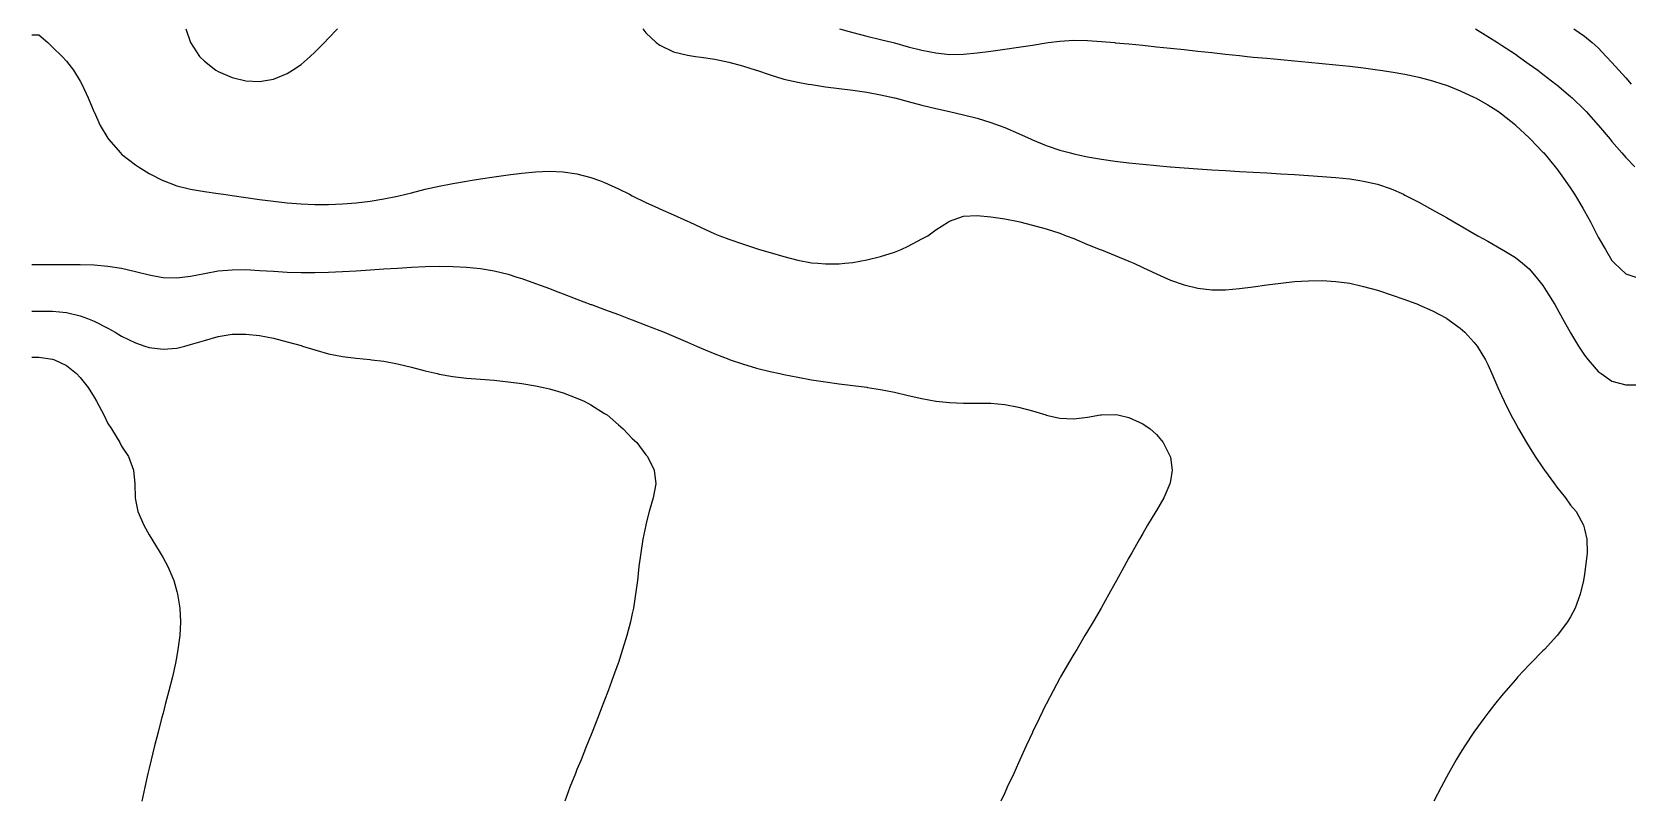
# Model space of a CAD drawing. Header units: inches. Extents: x 2679276 to 2679656, y 1246784 to 1247152.
# Drawn here: x 2679276 to 2679333.8, y 1246848.4 to 1246876.1 of the extents above; entities that cross this region are included whole.
import ezdxf

# ---------------------------------------------------------------- set-up
doc = ezdxf.new("R2010")
doc.units = ezdxf.units.IN
doc.header["$MEASUREMENT"] = 0
for name, color, linetype in [('478', 7, 'Continuous'), ('479', 7, 'Continuous'), ('480', 7, 'Continuous'), ('481', 7, 'Continuous'), ('482', 7, 'Continuous'), ('483', 7, 'Continuous'), ('484', 7, 'Continuous'), ('485', 7, 'Continuous')]:
    doc.layers.add(name, color=color, linetype=linetype)

msp = doc.modelspace()

# ---------------------------------------------------------------- linework, layer by layer
at = {"layer": '478', "elevation": 478}
msp.add_lwpolyline([(2679331.867, 1246876.25), (2679332.25, 1246875.984), (2679332.528, 1246875.75), (2679332.75, 1246875.556), (2679333.043, 1246875.25), (2679333.25, 1246875.035), (2679333.502, 1246874.75), (2679333.75, 1246874.472), (2679333.943, 1246874.25)], dxfattribs=at)
at = {"layer": '479', "elevation": 479}
msp.add_lwpolyline([(2679328.299, 1246876.25), (2679328.75, 1246875.972), (2679329.104, 1246875.75), (2679329.25, 1246875.657), (2679329.75, 1246875.327), (2679329.862, 1246875.25), (2679330.25, 1246874.975), (2679330.56, 1246874.75), (2679330.75, 1246874.605), (2679331.212, 1246874.25), (2679331.25, 1246874.219), (2679331.75, 1246873.798), (2679331.803, 1246873.75), (2679332.25, 1246873.314), (2679332.312, 1246873.25), (2679332.75, 1246872.76), (2679332.759, 1246872.75), (2679333.179, 1246872.25), (2679333.25, 1246872.163), (2679333.608, 1246871.75), (2679333.75, 1246871.586), (2679334.076, 1246871.25)], dxfattribs=at)
at = {"layer": '480', "elevation": 480}
msp.add_lwpolyline([(2679305.265, 1246876.25), (2679305.75, 1246876.115), (2679306.25, 1246875.99), (2679306.75, 1246875.868), (2679307.204, 1246875.75), (2679307.25, 1246875.738), (2679307.75, 1246875.604), (2679308.25, 1246875.477), (2679308.75, 1246875.377), (2679309.25, 1246875.326), (2679309.75, 1246875.331), (2679310.25, 1246875.375), (2679310.75, 1246875.44), (2679311.25, 1246875.512), (2679311.75, 1246875.585), (2679312.25, 1246875.663), (2679312.75, 1246875.742), (2679312.816, 1246875.75), (2679313.25, 1246875.806), (2679313.75, 1246875.838), (2679314.25, 1246875.832), (2679314.75, 1246875.796), (2679315.238, 1246875.75), (2679315.25, 1246875.749), (2679315.75, 1246875.702), (2679316.25, 1246875.653), (2679316.75, 1246875.603), (2679317.25, 1246875.551), (2679317.75, 1246875.498), (2679318.25, 1246875.443), (2679318.75, 1246875.389), (2679319.25, 1246875.334), (2679319.75, 1246875.28), (2679320.026, 1246875.25), (2679320.25, 1246875.229), (2679320.75, 1246875.182), (2679321.25, 1246875.135), (2679321.75, 1246875.089), (2679322.25, 1246875.042), (2679322.75, 1246874.996), (2679323.25, 1246874.948), (2679323.75, 1246874.896), (2679324.25, 1246874.836), (2679324.75, 1246874.766), (2679324.849, 1246874.75), (2679325.25, 1246874.692), (2679325.75, 1246874.606), (2679326.25, 1246874.499), (2679326.75, 1246874.367), (2679327.116, 1246874.25), (2679327.25, 1246874.206), (2679327.75, 1246874.005), (2679328.25, 1246873.779), (2679328.305, 1246873.75), (2679328.75, 1246873.498), (2679329.132, 1246873.25), (2679329.25, 1246873.167), (2679329.75, 1246872.768), (2679329.771, 1246872.75), (2679330.25, 1246872.302), (2679330.302, 1246872.25), (2679330.75, 1246871.78), (2679330.777, 1246871.75), (2679331.194, 1246871.25), (2679331.25, 1246871.18), (2679331.559, 1246870.75), (2679331.75, 1246870.469), (2679331.89, 1246870.25), (2679332.189, 1246869.75), (2679332.25, 1246869.639), (2679332.467, 1246869.25), (2679332.726, 1246868.75), (2679332.75, 1246868.701), (2679333.009, 1246868.25), (2679333.25, 1246867.855), (2679333.346, 1246867.75), (2679333.75, 1246867.37), (2679334.111, 1246867.25)], dxfattribs=at)
at = {"layer": '481', "elevation": 481}
for points in [[(2679281.583, 1246876.25), (2679281.75, 1246875.752), (2679281.751, 1246875.75), (2679282.077, 1246875.25), (2679282.25, 1246875.08), (2679282.67, 1246874.75), (2679282.75, 1246874.704), (2679283.25, 1246874.487), (2679283.75, 1246874.366), (2679284.25, 1246874.346), (2679284.75, 1246874.427), (2679285.25, 1246874.627), (2679285.439, 1246874.75), (2679285.75, 1246874.959), (2679286.084, 1246875.25), (2679286.25, 1246875.4), (2679286.597, 1246875.75), (2679286.75, 1246875.911), (2679287.073, 1246876.25)], [(2679298.139, 1246876.25), (2679298.25, 1246876.11), (2679298.622, 1246875.75), (2679298.75, 1246875.653), (2679299.25, 1246875.412), (2679299.75, 1246875.294), (2679300.042, 1246875.25), (2679300.25, 1246875.22), (2679300.75, 1246875.145), (2679301.25, 1246875.043), (2679301.75, 1246874.907), (2679302.245, 1246874.75), (2679302.25, 1246874.748), (2679302.75, 1246874.577), (2679303.25, 1246874.431), (2679303.75, 1246874.317), (2679304.127, 1246874.25), (2679304.25, 1246874.228), (2679304.75, 1246874.152), (2679305.25, 1246874.087), (2679305.75, 1246874.023), (2679306.25, 1246873.951), (2679306.75, 1246873.863), (2679307.25, 1246873.753), (2679307.262, 1246873.75), (2679307.75, 1246873.616), (2679308.25, 1246873.483), (2679308.75, 1246873.36), (2679309.245, 1246873.25), (2679309.25, 1246873.249), (2679309.75, 1246873.135), (2679310.25, 1246873.01), (2679310.75, 1246872.859), (2679311.042, 1246872.75), (2679311.25, 1246872.67), (2679311.75, 1246872.456), (2679312.207, 1246872.25), (2679312.25, 1246872.23), (2679312.75, 1246872.025), (2679313.25, 1246871.852), (2679313.632, 1246871.75), (2679313.75, 1246871.718), (2679314.25, 1246871.615), (2679314.75, 1246871.531), (2679315.25, 1246871.458), (2679315.75, 1246871.394), (2679316.25, 1246871.339), (2679316.75, 1246871.291), (2679317.241, 1246871.25), (2679317.25, 1246871.249), (2679317.75, 1246871.211), (2679318.25, 1246871.175), (2679318.75, 1246871.142), (2679319.25, 1246871.11), (2679319.75, 1246871.081), (2679320.25, 1246871.052), (2679320.75, 1246871.024), (2679321.25, 1246870.997), (2679321.75, 1246870.968), (2679322.25, 1246870.937), (2679322.75, 1246870.902), (2679323.25, 1246870.86), (2679323.75, 1246870.806), (2679324.111, 1246870.75), (2679324.25, 1246870.728), (2679324.75, 1246870.614), (2679325.25, 1246870.447), (2679325.691, 1246870.25), (2679325.75, 1246870.224), (2679326.25, 1246869.968), (2679326.639, 1246869.75), (2679326.75, 1246869.689), (2679327.25, 1246869.409), (2679327.52, 1246869.25), (2679327.75, 1246869.121), (2679328.25, 1246868.83), (2679328.384, 1246868.75), (2679328.75, 1246868.549), (2679329.25, 1246868.266), (2679329.276, 1246868.25), (2679329.75, 1246867.96), (2679330.011, 1246867.75), (2679330.25, 1246867.543), (2679330.503, 1246867.25), (2679330.75, 1246866.939), (2679330.868, 1246866.75), (2679331.174, 1246866.25), (2679331.25, 1246866.124), (2679331.457, 1246865.75), (2679331.738, 1246865.25), (2679331.75, 1246865.229), (2679332.041, 1246864.75), (2679332.25, 1246864.421), (2679332.388, 1246864.25), (2679332.75, 1246863.825), (2679332.854, 1246863.75), (2679333.25, 1246863.477), (2679333.75, 1246863.341), (2679334.25, 1246863.345)]]:
    msp.add_lwpolyline(points, dxfattribs=at)
at = {"layer": '482', "elevation": 482}
msp.add_lwpolyline([(2679276, 1246876.03), (2679276.25, 1246876.03), (2679276.573, 1246875.75), (2679276.75, 1246875.588), (2679277.095, 1246875.25), (2679277.25, 1246875.073), (2679277.502, 1246874.75), (2679277.75, 1246874.348), (2679277.805, 1246874.25), (2679278.037, 1246873.75), (2679278.247, 1246873.25), (2679278.25, 1246873.244), (2679278.478, 1246872.75), (2679278.75, 1246872.281), (2679278.772, 1246872.25), (2679279.211, 1246871.75), (2679279.25, 1246871.712), (2679279.75, 1246871.321), (2679279.858, 1246871.25), (2679280.25, 1246871.004), (2679280.748, 1246870.75), (2679280.75, 1246870.749), (2679281.25, 1246870.562), (2679281.75, 1246870.436), (2679282.25, 1246870.348), (2679282.75, 1246870.277), (2679282.937, 1246870.25), (2679283.25, 1246870.209), (2679283.75, 1246870.138), (2679284.25, 1246870.065), (2679284.75, 1246869.997), (2679285.25, 1246869.942), (2679285.75, 1246869.905), (2679286.25, 1246869.886), (2679286.75, 1246869.886), (2679287.25, 1246869.906), (2679287.75, 1246869.947), (2679288.25, 1246870.008), (2679288.75, 1246870.087), (2679289.25, 1246870.185), (2679289.544, 1246870.25), (2679289.75, 1246870.303), (2679290.25, 1246870.432), (2679290.75, 1246870.549), (2679291.25, 1246870.648), (2679291.75, 1246870.731), (2679291.878, 1246870.75), (2679292.25, 1246870.814), (2679292.75, 1246870.89), (2679293.25, 1246870.96), (2679293.75, 1246871.023), (2679294.25, 1246871.07), (2679294.75, 1246871.089), (2679295.25, 1246871.068), (2679295.75, 1246870.994), (2679296.25, 1246870.864), (2679296.567, 1246870.75), (2679296.75, 1246870.676), (2679297.25, 1246870.445), (2679297.648, 1246870.25), (2679297.75, 1246870.199), (2679298.25, 1246869.959), (2679298.705, 1246869.75), (2679298.75, 1246869.729), (2679299.25, 1246869.508), (2679299.75, 1246869.28), (2679299.816, 1246869.25), (2679300.25, 1246869.052), (2679300.75, 1246868.822), (2679300.921, 1246868.75), (2679301.25, 1246868.623), (2679301.75, 1246868.451), (2679302.25, 1246868.286), (2679302.36, 1246868.25), (2679302.75, 1246868.138), (2679303.25, 1246867.993), (2679303.75, 1246867.864), (2679304.25, 1246867.772), (2679304.481, 1246867.75), (2679304.75, 1246867.728), (2679305.25, 1246867.731), (2679305.454, 1246867.75), (2679305.75, 1246867.78), (2679306.25, 1246867.871), (2679306.75, 1246867.998), (2679307.25, 1246868.158), (2679307.498, 1246868.25), (2679307.75, 1246868.367), (2679308.25, 1246868.633), (2679308.458, 1246868.75), (2679308.75, 1246868.966), (2679309.206, 1246869.25), (2679309.25, 1246869.278), (2679309.75, 1246869.453), (2679310.25, 1246869.486), (2679310.75, 1246869.44), (2679311.25, 1246869.358), (2679311.75, 1246869.26), (2679311.789, 1246869.25), (2679312.25, 1246869.137), (2679312.75, 1246868.999), (2679313.25, 1246868.836), (2679313.478, 1246868.75), (2679313.75, 1246868.643), (2679314.25, 1246868.437), (2679314.71, 1246868.25), (2679314.75, 1246868.234), (2679315.25, 1246868.03), (2679315.75, 1246867.824), (2679315.927, 1246867.75), (2679316.25, 1246867.599), (2679316.75, 1246867.363), (2679317.018, 1246867.25), (2679317.25, 1246867.141), (2679317.75, 1246866.964), (2679318.25, 1246866.846), (2679318.75, 1246866.79), (2679319.25, 1246866.792), (2679319.75, 1246866.835), (2679320.25, 1246866.899), (2679320.75, 1246866.969), (2679321.25, 1246867.034), (2679321.75, 1246867.086), (2679322.25, 1246867.118), (2679322.75, 1246867.124), (2679323.25, 1246867.093), (2679323.75, 1246867.023), (2679324.25, 1246866.914), (2679324.75, 1246866.775), (2679324.827, 1246866.75), (2679325.25, 1246866.608), (2679325.75, 1246866.432), (2679326.242, 1246866.25), (2679326.25, 1246866.247), (2679326.75, 1246866.021), (2679327.25, 1246865.761), (2679327.269, 1246865.75), (2679327.75, 1246865.396), (2679327.922, 1246865.25), (2679328.25, 1246864.886), (2679328.361, 1246864.75), (2679328.665, 1246864.25), (2679328.75, 1246864.074), (2679328.9, 1246863.75), (2679329.114, 1246863.25), (2679329.25, 1246862.952), (2679329.34, 1246862.75), (2679329.588, 1246862.25), (2679329.75, 1246861.956), (2679329.861, 1246861.75), (2679330.155, 1246861.25), (2679330.25, 1246861.097), (2679330.465, 1246860.75), (2679330.75, 1246860.33), (2679330.806, 1246860.25), (2679331.168, 1246859.75), (2679331.25, 1246859.635), (2679331.565, 1246859.25), (2679331.75, 1246858.985), (2679331.948, 1246858.75), (2679332.218, 1246858.25), (2679332.25, 1246858.11), (2679332.342, 1246857.75), (2679332.345, 1246857.25), (2679332.292, 1246856.75), (2679332.25, 1246856.474), (2679332.217, 1246856.25), (2679332.102, 1246855.75), (2679331.92, 1246855.25), (2679331.75, 1246854.935), (2679331.643, 1246854.75), (2679331.262, 1246854.25), (2679331.25, 1246854.236), (2679330.802, 1246853.75), (2679330.75, 1246853.696), (2679330.311, 1246853.25), (2679330.25, 1246853.186), (2679329.837, 1246852.75), (2679329.75, 1246852.651), (2679329.398, 1246852.25), (2679329.25, 1246852.07), (2679328.99, 1246851.75), (2679328.75, 1246851.439), (2679328.608, 1246851.25), (2679328.25, 1246850.754), (2679328.247, 1246850.75), (2679327.916, 1246850.25), (2679327.75, 1246849.987), (2679327.609, 1246849.75), (2679327.323, 1246849.25), (2679327.25, 1246849.118), (2679327.055, 1246848.75), (2679326.794, 1246848.25)], dxfattribs=at)
at = {"layer": '483', "elevation": 483}
msp.add_lwpolyline([(2679276, 1246867.706), (2679276.25, 1246867.706), (2679276.75, 1246867.707), (2679277.25, 1246867.709), (2679277.75, 1246867.707), (2679278.25, 1246867.691), (2679278.75, 1246867.649), (2679279.25, 1246867.567), (2679279.75, 1246867.448), (2679280.25, 1246867.326), (2679280.683, 1246867.25), (2679280.75, 1246867.239), (2679281.25, 1246867.227), (2679281.44, 1246867.25), (2679281.75, 1246867.288), (2679282.25, 1246867.384), (2679282.75, 1246867.471), (2679283.25, 1246867.518), (2679283.75, 1246867.519), (2679284.25, 1246867.494), (2679284.75, 1246867.459), (2679285.25, 1246867.431), (2679285.75, 1246867.417), (2679286.25, 1246867.415), (2679286.75, 1246867.426), (2679287.25, 1246867.446), (2679287.75, 1246867.475), (2679288.25, 1246867.509), (2679288.75, 1246867.543), (2679289.25, 1246867.576), (2679289.75, 1246867.605), (2679290.25, 1246867.628), (2679290.75, 1246867.64), (2679291.25, 1246867.637), (2679291.75, 1246867.612), (2679292.25, 1246867.559), (2679292.75, 1246867.474), (2679293.25, 1246867.351), (2679293.573, 1246867.25), (2679293.75, 1246867.195), (2679294.25, 1246867.02), (2679294.75, 1246866.83), (2679294.954, 1246866.75), (2679295.25, 1246866.641), (2679295.75, 1246866.453), (2679296.25, 1246866.261), (2679296.279, 1246866.25), (2679296.75, 1246866.076), (2679297.25, 1246865.888), (2679297.615, 1246865.75), (2679297.75, 1246865.7), (2679298.25, 1246865.511), (2679298.75, 1246865.315), (2679298.909, 1246865.25), (2679299.25, 1246865.108), (2679299.75, 1246864.893), (2679300.083, 1246864.75), (2679300.25, 1246864.675), (2679300.75, 1246864.462), (2679301.25, 1246864.269), (2679301.305, 1246864.25), (2679301.75, 1246864.099), (2679302.25, 1246863.953), (2679302.75, 1246863.827), (2679303.094, 1246863.75), (2679303.25, 1246863.716), (2679303.75, 1246863.616), (2679304.25, 1246863.527), (2679304.75, 1246863.45), (2679305.25, 1246863.382), (2679305.75, 1246863.319), (2679306.25, 1246863.253), (2679306.271, 1246863.25), (2679306.75, 1246863.175), (2679307.25, 1246863.077), (2679307.75, 1246862.961), (2679308.25, 1246862.846), (2679308.75, 1246862.751), (2679308.759, 1246862.75), (2679309.25, 1246862.697), (2679309.75, 1246862.68), (2679310.25, 1246862.68), (2679310.75, 1246862.674), (2679311.25, 1246862.63), (2679311.75, 1246862.533), (2679312.25, 1246862.395), (2679312.732, 1246862.25), (2679312.75, 1246862.243), (2679313.25, 1246862.133), (2679313.75, 1246862.115), (2679314.25, 1246862.173), (2679314.718, 1246862.25), (2679314.75, 1246862.255), (2679315.25, 1246862.267), (2679315.343, 1246862.25), (2679315.75, 1246862.16), (2679316.25, 1246861.93), (2679316.522, 1246861.75), (2679316.75, 1246861.538), (2679316.99, 1246861.25), (2679317.246, 1246860.75), (2679317.25, 1246860.723), (2679317.31, 1246860.25), (2679317.25, 1246859.863), (2679317.228, 1246859.75), (2679317.007, 1246859.25), (2679316.75, 1246858.792), (2679316.725, 1246858.75), (2679316.426, 1246858.25), (2679316.25, 1246857.952), (2679316.134, 1246857.75), (2679315.849, 1246857.25), (2679315.75, 1246857.072), (2679315.571, 1246856.75), (2679315.297, 1246856.25), (2679315.25, 1246856.164), (2679315.022, 1246855.75), (2679314.75, 1246855.267), (2679314.74, 1246855.25), (2679314.451, 1246854.75), (2679314.25, 1246854.412), (2679314.154, 1246854.25), (2679313.855, 1246853.75), (2679313.75, 1246853.573), (2679313.561, 1246853.25), (2679313.274, 1246852.75), (2679313.25, 1246852.708), (2679313.002, 1246852.25), (2679312.75, 1246851.768), (2679312.741, 1246851.75), (2679312.494, 1246851.25), (2679312.256, 1246850.75), (2679312.25, 1246850.737), (2679312.026, 1246850.25), (2679311.8, 1246849.75), (2679311.75, 1246849.64), (2679311.573, 1246849.25), (2679311.341, 1246848.75), (2679311.25, 1246848.555), (2679311.103, 1246848.25)], dxfattribs=at)
at = {"layer": '484', "elevation": 484}
msp.add_lwpolyline([(2679276, 1246866.019), (2679276.25, 1246866.019), (2679276.75, 1246866.014), (2679277.25, 1246865.96), (2679277.75, 1246865.843), (2679278.016, 1246865.75), (2679278.25, 1246865.654), (2679278.75, 1246865.395), (2679279.016, 1246865.25), (2679279.25, 1246865.107), (2679279.75, 1246864.861), (2679280.097, 1246864.75), (2679280.25, 1246864.7), (2679280.75, 1246864.637), (2679281.25, 1246864.678), (2679281.537, 1246864.75), (2679281.75, 1246864.801), (2679282.25, 1246864.954), (2679282.75, 1246865.095), (2679283.25, 1246865.178), (2679283.75, 1246865.184), (2679284.25, 1246865.128), (2679284.75, 1246865.029), (2679285.25, 1246864.903), (2679285.75, 1246864.763), (2679285.799, 1246864.75), (2679286.25, 1246864.607), (2679286.75, 1246864.47), (2679287.25, 1246864.369), (2679287.75, 1246864.305), (2679288.25, 1246864.256), (2679288.306, 1246864.25), (2679288.75, 1246864.197), (2679289.25, 1246864.105), (2679289.75, 1246863.982), (2679290.25, 1246863.851), (2679290.688, 1246863.75), (2679290.75, 1246863.735), (2679291.25, 1246863.644), (2679291.75, 1246863.586), (2679292.25, 1246863.545), (2679292.75, 1246863.506), (2679293.25, 1246863.457), (2679293.75, 1246863.392), (2679294.25, 1246863.309), (2679294.536, 1246863.25), (2679294.75, 1246863.198), (2679295.25, 1246863.047), (2679295.75, 1246862.864), (2679296.015, 1246862.75), (2679296.25, 1246862.62), (2679296.75, 1246862.309), (2679296.84, 1246862.25), (2679297.25, 1246861.894), (2679297.426, 1246861.75), (2679297.75, 1246861.4), (2679297.913, 1246861.25), (2679298.25, 1246860.809), (2679298.306, 1246860.75), (2679298.548, 1246860.25), (2679298.602, 1246859.75), (2679298.507, 1246859.25), (2679298.365, 1246858.75), (2679298.25, 1246858.277), (2679298.243, 1246858.25), (2679298.139, 1246857.75), (2679298.059, 1246857.25), (2679297.996, 1246856.75), (2679297.939, 1246856.25), (2679297.875, 1246855.75), (2679297.794, 1246855.25), (2679297.75, 1246855.046), (2679297.686, 1246854.75), (2679297.551, 1246854.25), (2679297.402, 1246853.75), (2679297.25, 1246853.279), (2679297.241, 1246853.25), (2679297.064, 1246852.75), (2679296.881, 1246852.25), (2679296.75, 1246851.907), (2679296.691, 1246851.75), (2679296.496, 1246851.25), (2679296.299, 1246850.75), (2679296.25, 1246850.628), (2679296.099, 1246850.25), (2679295.897, 1246849.75), (2679295.75, 1246849.391), (2679295.693, 1246849.25), (2679295.489, 1246848.75), (2679295.31, 1246848.25)], dxfattribs=at)
at = {"layer": '485', "elevation": 485}
msp.add_lwpolyline([(2679276, 1246864.342), (2679276.25, 1246864.342), (2679276.75, 1246864.277), (2679276.823, 1246864.25), (2679277.25, 1246864.041), (2679277.617, 1246863.75), (2679277.75, 1246863.603), (2679278.037, 1246863.25), (2679278.25, 1246862.891), (2679278.346, 1246862.75), (2679278.607, 1246862.25), (2679278.75, 1246861.938), (2679278.879, 1246861.75), (2679279.189, 1246861.25), (2679279.25, 1246861.124), (2679279.504, 1246860.75), (2679279.679, 1246860.25), (2679279.724, 1246859.75), (2679279.736, 1246859.25), (2679279.75, 1246859.178), (2679279.833, 1246858.75), (2679280.05, 1246858.25), (2679280.25, 1246857.904), (2679280.341, 1246857.75), (2679280.653, 1246857.25), (2679280.75, 1246857.075), (2679280.929, 1246856.75), (2679281.137, 1246856.25), (2679281.25, 1246855.852), (2679281.278, 1246855.75), (2679281.357, 1246855.25), (2679281.381, 1246854.75), (2679281.356, 1246854.25), (2679281.293, 1246853.75), (2679281.25, 1246853.515), (2679281.201, 1246853.25), (2679281.089, 1246852.75), (2679280.965, 1246852.25), (2679280.834, 1246851.75), (2679280.75, 1246851.437), (2679280.701, 1246851.25), (2679280.572, 1246850.75), (2679280.447, 1246850.25), (2679280.324, 1246849.75), (2679280.25, 1246849.441), (2679280.204, 1246849.25), (2679280.086, 1246848.75), (2679279.978, 1246848.25)], dxfattribs=at)

doc.saveas('drawing.dxf')
